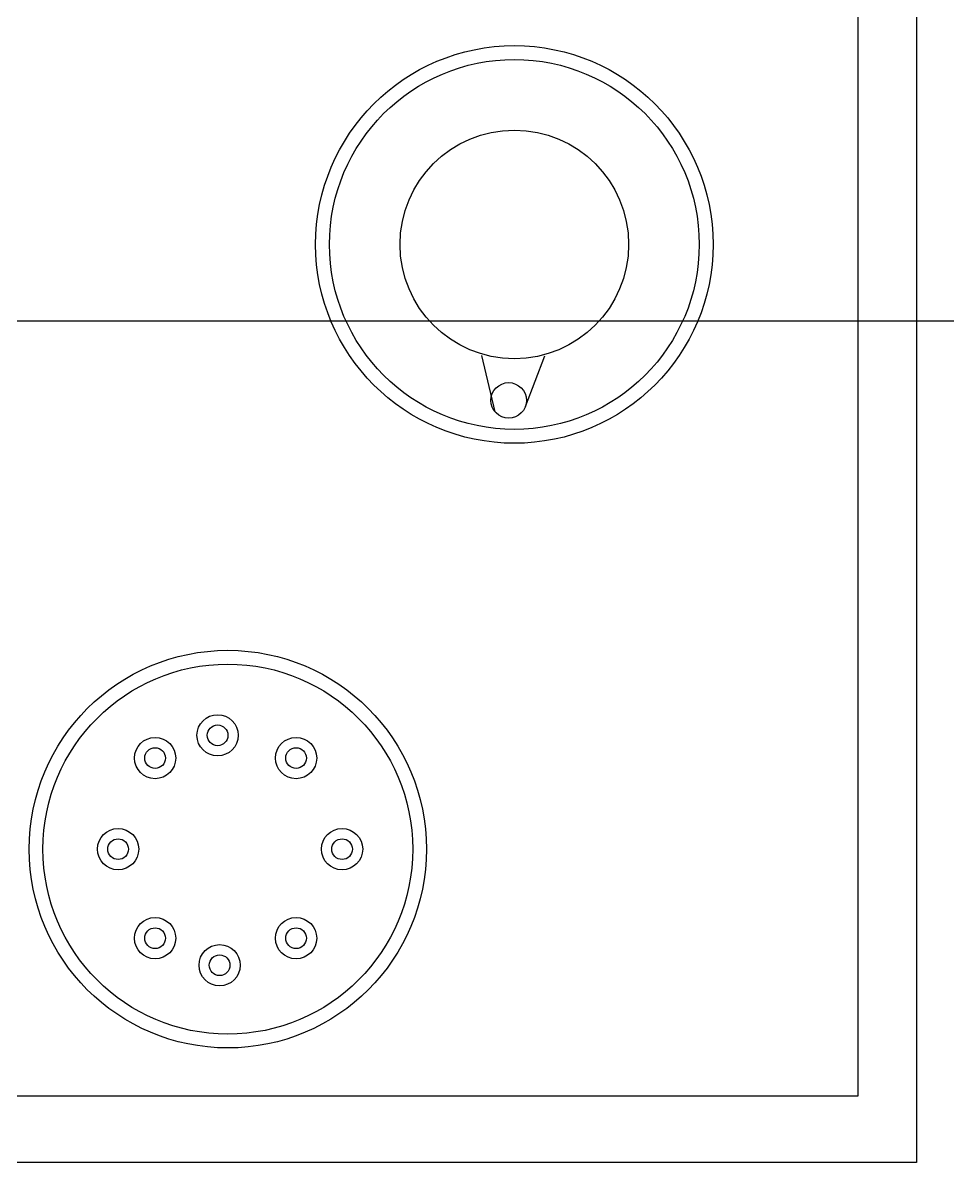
# Model space of a CAD drawing. Header units: inches. Extents: x 567115 to 582893, y 124948 to 133566.
# Drawn here: x 571354.26 to 571365.03, y 130265.09 to 130278.48 of the extents above; entities that cross this region are included whole.
import ezdxf

# ---------------------------------------------------------------- set-up
doc = ezdxf.new("R2010")
doc.units = ezdxf.units.IN
doc.header["$MEASUREMENT"] = 0
for name, color, linetype in [('BOARD', 3, 'Continuous'), ('kazeb', 15, 'Continuous'), ('LIGHTING', 3, 'Continuous')]:
    doc.layers.add(name, color=color, linetype=linetype)

# ---------------------------------------------------------------- blocks, each defined once
blk = doc.blocks.new('BOARD1')
at = {"layer": 'BOARD'}
for p, q in [((-25.172, -12.731), (5.257, -12.731)), ((5.257, -12.731), (5.257, -34.604)), ((-24.117, -13.656), (4.214, -13.656)), ((4.214, -13.656), (4.214, -33.511))]:
    blk.add_line(p, q, dxfattribs=at)
at = {"layer": 'BOARD', "color": 2}
for p, q in [((-7.446, -18.591), (-6.647, -18.896)), ((-6.566, -19.372), (-7.453, -19.582))]:
    blk.add_line(p, q, dxfattribs=at)
at = {"layer": 'BOARD', "color": 30}
for centre, radius in [((-9.204, -19.068), 3.132), ((-9.204, -19.068), 2.914), ((0.322, -23.584), 3.132), ((0.322, -23.584), 2.914)]:
    blk.add_circle(centre, radius, dxfattribs=at)
at = {"layer": 'BOARD', "color": 2}
for centre, radius in [((-9.204, -19.068), 1.801), ((-6.747, -19.158), 0.28), ((0.322, -21.783), 0.325), ((0.322, -21.783), 0.163), ((-1.113, -22.508), 0.325), ((1.725, -22.508), 0.325), ((-1.113, -22.508), 0.163), ((1.725, -22.508), 0.163), ((2.151, -23.713), 0.325), ((-1.471, -23.745), 0.325), ((2.151, -23.713), 0.163), ((-1.471, -23.745), 0.163), ((-1.113, -24.73), 0.325), ((1.725, -24.73), 0.325), ((-1.113, -24.73), 0.163), ((1.725, -24.73), 0.163), ((0.322, -25.313), 0.325), ((0.322, -25.313), 0.163)]:
    blk.add_circle(centre, radius, dxfattribs=at)

msp = doc.modelspace()

# ---------------------------------------------------------------- hatches: boundary and pattern name
at = {"layer": 'kazeb'}
h = msp.add_hatch(dxfattribs=at)
h.set_pattern_fill('LINE', color=256, scale=150)
edge = h.paths.add_edge_path()
edge.add_line((571644.066, 130468.539), (571029.066, 130468.539))
edge.add_line((571029.066, 130468.539), (571029.066, 129962.039))
edge.add_line((571029.066, 129962.039), (571157.566, 129962.039))
edge.add_line((571157.566, 129962.039), (571157.566, 129882.039))
edge.add_line((571157.566, 129882.039), (571447.566, 129882.039))
edge.add_line((571447.566, 129882.039), (571447.566, 129962.039))
edge.add_line((571447.566, 129962.039), (571714.066, 129962.039))
edge.add_line((571714.066, 129962.039), (571714.066, 130406.539))
edge.add_line((571714.066, 130406.539), (571644.066, 130406.539))
edge.add_line((571644.066, 130406.539), (571644.066, 130470.442))

# ---------------------------------------------------------------- block references
at = {"layer": 'LIGHTING', "linetype": 'Continuous', "ltscale": 7, "xscale": 0.738630000007106, "yscale": 0.738630000007106, "zscale": 0.738630000007106, "rotation": 270}
msp.add_blockref('BOARD1', (571374.066, 130269.103), dxfattribs=at)

doc.saveas('drawing.dxf')
